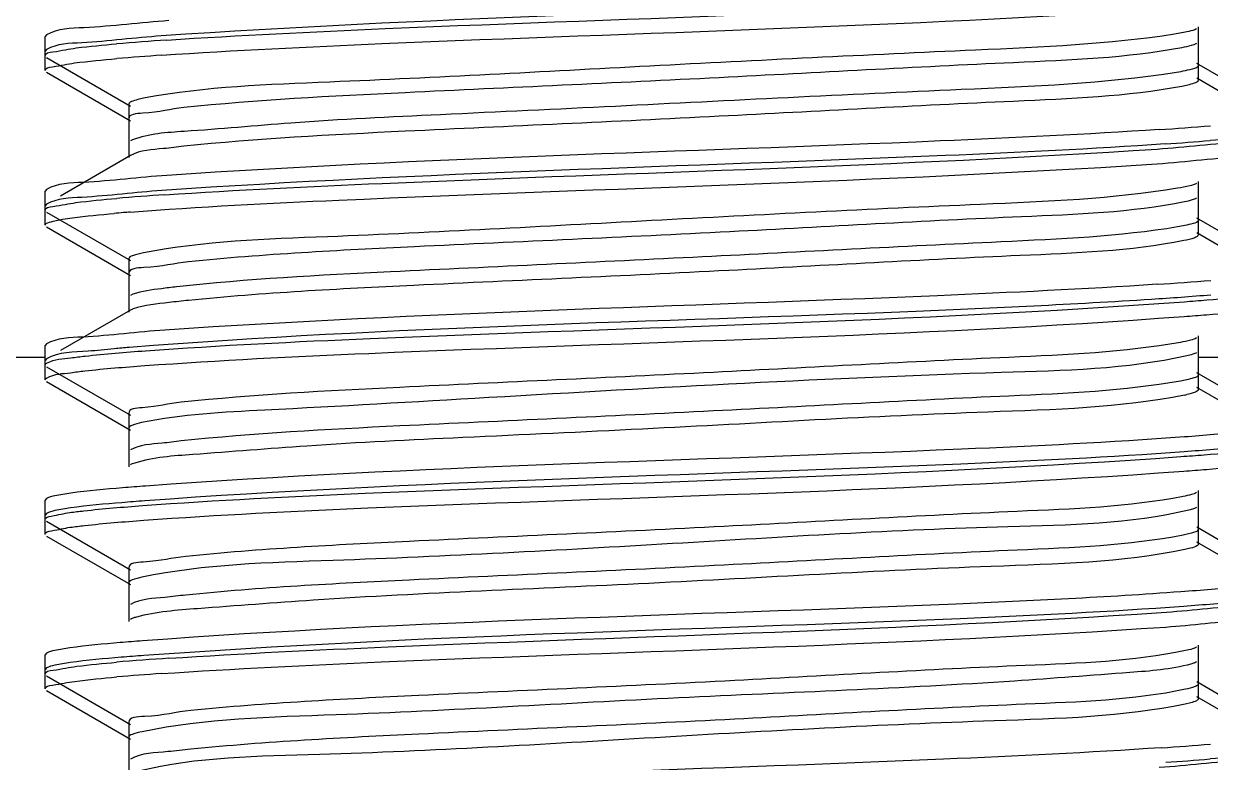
# Model space of a CAD drawing. Extents: x 27938 to 1042331, y -235042 to 1535213.
# Drawn here: x 701826.8 to 702009.5, y 770421.1 to 770534.8 of the extents above; entities that cross this region are included whole.
import ezdxf

# ---------------------------------------------------------------- set-up
doc = ezdxf.new("R2010")
doc.units = 0
doc.header["$LTSCALE"] = 1000
doc.header["$MEASUREMENT"] = 0

msp = doc.modelspace()

# ---------------------------------------------------------------- linework, layer by layer
at = {"linetype": 'Continuous'}
for p, q in [((702007.67, 770528.41), (702007.67, 770534.36)), ((701830.28, 770533.13), (701830.05, 770532.87)), ((701830.05, 770529.9), (701830.05, 770532.87)), ((701830.05, 770529.9), (701830.05, 770532.87)), ((701830.28, 770530.85), (701830.05, 770530.59)), ((701830.05, 770527.62), (701830.05, 770530.59)), ((701830.05, 770527.62), (701830.05, 770530.59)), ((702007.67, 770526.13), (702007.67, 770532.08)), ((701830.28, 770529.64), (701843.2, 770522.15)), ((702020.33, 770521.23), (702007.41, 770528.71)), ((701830.28, 770527.36), (701843.2, 770519.87)), ((702020.33, 770518.95), (702007.41, 770526.43)), ((701842.94, 770522.45), (701842.94, 770516.5)), ((701842.94, 770520.18), (701842.94, 770514.22)), ((701843.53, 770516.95), (701843.2, 770516.8)), ((701843.2, 770514.52), (701832.45, 770508.3)), ((702007.67, 770504.6), (702007.67, 770510.55)), ((701830.28, 770509.32), (701830.05, 770509.06)), ((701830.05, 770506.08), (701830.05, 770509.06)), ((701830.05, 770506.08), (701830.05, 770509.06)), ((701830.28, 770507.04), (701830.05, 770506.78)), ((701830.05, 770503.8), (701830.05, 770506.78)), ((701830.05, 770503.8), (701830.05, 770506.78)), ((702007.67, 770502.32), (702007.67, 770508.27)), ((701830.28, 770505.82), (701843.2, 770498.34)), ((702020.33, 770497.41), (702007.41, 770504.9)), ((701830.28, 770503.54), (701843.2, 770496.06)), ((702020.33, 770495.14), (702007.41, 770502.62)), ((701842.94, 770498.64), (701842.94, 770492.69)), ((701842.94, 770496.36), (701842.94, 770490.41)), ((701843.59, 770493.16), (701843.2, 770492.99)), ((701843.2, 770490.71), (701832.45, 770484.49)), ((701843.63, 770490.9), (701843.2, 770490.71)), ((702007.67, 770480.78), (702007.67, 770486.74)), ((701830.28, 770485.51), (701830.05, 770485.25)), ((701830.05, 770482.27), (701830.05, 770485.25)), ((701830.05, 770482.27), (701830.05, 770485.25)), ((701830.05, 770483.4), (701681.22, 770483.4)), ((701830.28, 770483.23), (701830.05, 770482.97)), ((701830.05, 770479.99), (701830.05, 770482.97)), ((701830.05, 770479.99), (701830.05, 770482.97)), ((702007.67, 770478.5), (702007.67, 770484.46)), ((702169.39, 770483.4), (702007.67, 770483.4)), ((701830.28, 770482.01), (701843.2, 770474.53)), ((702020.33, 770473.6), (702007.41, 770481.08)), ((701830.28, 770479.73), (701843.2, 770472.25)), ((702020.33, 770471.32), (702007.41, 770478.81)), ((701842.94, 770474.83), (701842.94, 770468.88)), ((701842.94, 770472.55), (701842.94, 770466.6)), ((702007.67, 770456.97), (702007.67, 770462.92)), ((701830.28, 770461.7), (701830.05, 770461.43)), ((701830.05, 770458.46), (701830.05, 770461.43)), ((701830.05, 770458.46), (701830.05, 770461.43)), ((701830.28, 770459.42), (701830.05, 770459.16)), ((701830.05, 770456.18), (701830.05, 770459.16)), ((701830.05, 770456.18), (701830.05, 770459.16)), ((702007.67, 770454.69), (702007.67, 770460.64)), ((701830.28, 770458.2), (701843.2, 770450.71)), ((701830.28, 770455.92), (701843.2, 770448.44)), ((702020.33, 770449.79), (702007.41, 770457.27)), ((702006.21, 770453.98), (702005.6, 770453.84)), ((702020.33, 770447.51), (702007.41, 770454.99)), ((701842.94, 770451.02), (701842.94, 770445.06)), ((701842.94, 770448.74), (701842.94, 770442.78)), ((702007.67, 770433.16), (702007.67, 770439.11)), ((701830.28, 770437.88), (701830.05, 770437.62)), ((701830.05, 770434.65), (701830.05, 770437.62)), ((701830.05, 770434.65), (701830.05, 770437.62)), ((701830.28, 770435.6), (701830.05, 770435.34)), ((702007.67, 770430.88), (702007.67, 770436.83)), ((701830.05, 770432.37), (701830.05, 770435.34)), ((701830.05, 770432.37), (701830.05, 770435.34)), ((701830.28, 770434.38), (701843.2, 770426.9)), ((701830.28, 770432.11), (701843.2, 770424.62)), ((702020.33, 770425.98), (702007.41, 770433.46)), ((702006.51, 770430.24), (702005.65, 770430.04)), ((702020.33, 770423.7), (702007.41, 770431.18)), ((701842.94, 770427.2), (701842.94, 770421.25)), ((701842.94, 770424.92), (701842.94, 770418.97))]:
    msp.add_line(p, q, dxfattribs=at)
for centre, radius, start, end in [((701876.47, 770110.15), 423.07, 93.7475, 94.7999), ((701875.41, 770121.33), 409.57, 93.8303, 94.8051), ((701973.94, 770943.16), 425.53, 273.7314, 274.8001), ((701975.2, 770925.05), 409.64, 273.8317, 274.8033), ((701876.04, 770091.74), 417.65, 93.7819, 94.8008), ((701865.56, 770218.33), 288.36, 94.6548, 94.9427), ((701869.81, 770166.29), 340.57, 94.4875, 94.6577), ((701973.56, 770924.26), 430.46, 273.7005, 274.7995), ((701866.96, 770180.88), 305.03, 94.5049, 94.936), ((702001.61, 770496.99), 19.75, 281.4586, 282.5217), ((701876.89, 770009.55), 428.44, 93.7138, 94.7991), ((701875.29, 770027.54), 408.11, 93.8416, 94.804), ((701974.37, 770842.54), 420.14, 273.7655, 274.8009), ((701975.29, 770828.6), 408.44, 273.8398, 274.8035)]:
    msp.add_arc(centre, radius, start, end, dxfattribs=at)
for points, knots in [([(702002.64, 770540.14), (701991.36, 770539.37), (701939.79, 770536.88), (701888.16, 770535.7), (701847.95, 770532.96)], [0, 0, 0, 0, 0.21912, 1, 1, 1, 1]), ([(701848.82, 770532.32), (701860.01, 770533.06), (701910.95, 770535.51), (701961.95, 770536.73), (702001.64, 770539.37)], [0, 0, 0, 0, 0.220054, 1, 1, 1, 1]), ([(701848.05, 770529.99), (701859.33, 770530.75), (701910.84, 770533.23), (701962.41, 770534.42), (702002.57, 770537.16)], [0, 0, 0, 0, 0.219245, 1, 1, 1, 1]), ([(701849.13, 770535.31), (701844.76, 770535.02), (701838.65, 770534.18), (701831.98, 770534.11), (701830.28, 770533.13)], [0, 0, 0, 0, 0.69136, 1, 1, 1, 1]), ([(702007.4, 770534.06), (702007.03, 770533.85), (702005.87, 770533.55), (702004.73, 770533.34), (702003.99, 770533.22)], [0, 0, 0, 0, 0.365324, 1, 1, 1, 1]), ([(701847.95, 770532.96), (701843.86, 770532.68), (701838.13, 770531.88), (701831.88, 770531.77), (701830.28, 770530.85)], [0, 0, 0, 0, 0.690221, 1, 1, 1, 1]), ([(702003.99, 770533.22), (701993.86, 770531.65), (701966.82, 770530.53), (701923.46, 770528.37), (701880.89, 770526), (701854.82, 770525.15), (701845.47, 770523.4)], [0, 0, 0, 0, 0.193633, 0.509715, 0.820379, 1, 1, 1, 1]), ([(701830.05, 770529.9), (701830.05, 770530.35), (701832.46, 770530.62), (701833.66, 770530.95), (701834.87, 770531.11)], [0, 0, 0, 0, 0.270794, 1, 1, 1, 1]), ([(702005.14, 770531.14), (701996.61, 770529.54), (701972.71, 770528.65), (701932.89, 770526.37), (701890.26, 770524.49), (701862.74, 770523.09), (701851.41, 770521.91)], [0, 0, 0, 0, 0.169059, 0.463606, 0.77817, 1, 1, 1, 1]), ([(702007.4, 770531.78), (702007.14, 770531.63), (702006.38, 770531.4), (702005.61, 770531.23), (702005.14, 770531.14)], [0, 0, 0, 0, 0.382192, 1, 1, 1, 1]), ([(701830.05, 770527.62), (701830.05, 770528.05), (701832.32, 770528.33), (701833.47, 770528.65), (701834.61, 770528.79)], [0, 0, 0, 0, 0.271623, 1, 1, 1, 1]), ([(702003.99, 770527.27), (701993.14, 770525.58), (701964.32, 770524.5), (701926.65, 770522.51), (701892.26, 770520.88), (701870.06, 770519.85), (701854.38, 770518.36), (701846.04, 770517.92), (701843.53, 770516.95)], [0, 0, 0, 0, 0.204799, 0.536352, 0.704101, 0.847377, 0.949834, 1, 1, 1, 1]), ([(702007.67, 770528.41), (702007.66, 770528.05), (702005.9, 770527.66), (702004.91, 770527.42), (702003.99, 770527.27)], [0, 0, 0, 0, 0.279151, 1, 1, 1, 1]), ([(702005.14, 770525.19), (701996.61, 770523.59), (701972.71, 770522.7), (701932.89, 770520.42), (701890.26, 770518.54), (701862.74, 770517.14), (701851.41, 770515.96)], [0, 0, 0, 0, 0.169059, 0.463606, 0.77817, 1, 1, 1, 1]), ([(702007.66, 770526.13), (702007.66, 770525.87), (702006.5, 770525.47), (702005.78, 770525.31), (702005.14, 770525.19)], [0, 0, 0, 0, 0.288579, 1, 1, 1, 1]), ([(701845.47, 770523.4), (701844.83, 770523.28), (701844.11, 770523.11), (701842.94, 770522.72), (701842.94, 770522.45)], [0, 0, 0, 0, 0.711978, 1, 1, 1, 1]), ([(701851.41, 770521.91), (701849.3, 770521.69), (701847.29, 770521.06), (701842.94, 770520.95), (701842.94, 770520.18)], [0, 0, 0, 0, 0.733874, 1, 1, 1, 1]), ([(702001.64, 770518.54), (701990.41, 770517.79), (701939.48, 770515.35), (701888.48, 770514.13), (701848.82, 770511.48)], [0, 0, 0, 0, 0.220558, 1, 1, 1, 1]), ([(702001.34, 770515.54), (702005.74, 770515.83), (702011.9, 770516.68), (702018.62, 770516.75), (702020.33, 770517.73)], [0, 0, 0, 0, 0.69148, 1, 1, 1, 1]), ([(701851.41, 770515.96), (701850.38, 770515.85), (701847.66, 770515.45), (701844.71, 770515.4), (701843.2, 770514.52)], [0, 0, 0, 0, 0.374179, 1, 1, 1, 1]), ([(702002.57, 770516.32), (701991.3, 770515.55), (701939.79, 770513.07), (701888.22, 770511.88), (701848.05, 770509.15)], [0, 0, 0, 0, 0.219186, 1, 1, 1, 1]), ([(701848.5, 770508.48), (701859.64, 770509.23), (701910.59, 770511.68), (701961.59, 770512.91), (702001.34, 770515.54)], [0, 0, 0, 0, 0.219018, 1, 1, 1, 1]), ([(702000.44, 770513.2), (702005.06, 770513.5), (702011.5, 770514.39), (702018.54, 770514.43), (702020.33, 770515.45)], [0, 0, 0, 0, 0.692236, 1, 1, 1, 1]), ([(701843.16, 770505.82), (701853.86, 770506.66), (701906.29, 770509.26), (701958.78, 770510.51), (702000.44, 770513.2)], [0, 0, 0, 0, 0.204514, 1, 1, 1, 1]), ([(701848.82, 770511.48), (701844.52, 770511.19), (701838.51, 770510.36), (701831.95, 770510.28), (701830.28, 770509.32)], [0, 0, 0, 0, 0.691063, 1, 1, 1, 1]), ([(701848.05, 770509.15), (701843.93, 770508.87), (701838.17, 770508.07), (701831.88, 770507.96), (701830.28, 770507.04)], [0, 0, 0, 0, 0.690332, 1, 1, 1, 1]), ([(702004.46, 770509.49), (701994.45, 770507.82), (701967.32, 770506.79), (701923.7, 770504.57), (701880.8, 770502.14), (701854.52, 770501.37), (701845.21, 770499.53)], [0, 0, 0, 0, 0.190819, 0.5086, 0.821571, 1, 1, 1, 1]), ([(702007.4, 770510.25), (702007.08, 770510.06), (702006.08, 770509.79), (702005.09, 770509.59), (702004.46, 770509.49)], [0, 0, 0, 0, 0.371353, 1, 1, 1, 1]), ([(701830.05, 770506.08), (701830.05, 770506.53), (701832.42, 770506.81), (701833.61, 770507.13), (701834.8, 770507.28)], [0, 0, 0, 0, 0.27103, 1, 1, 1, 1]), ([(702005.53, 770507.4), (701997.3, 770505.73), (701973.79, 770504.96), (701934.34, 770502.59), (701891.54, 770500.76), (701863.73, 770499.33), (701852.16, 770498.17)], [0, 0, 0, 0, 0.163938, 0.456535, 0.773032, 1, 1, 1, 1]), ([(702007.4, 770507.97), (702007.18, 770507.84), (702006.55, 770507.63), (702005.92, 770507.48), (702005.53, 770507.4)], [0, 0, 0, 0, 0.390278, 1, 1, 1, 1]), ([(701832.76, 770504.71), (701833.26, 770504.79), (701835.9, 770505.18), (701838.56, 770505.43), (701840.71, 770505.61)], [0, 0, 0, 0, 0.190856, 1, 1, 1, 1]), ([(701830.05, 770503.8), (701830.05, 770504.08), (701831.33, 770504.42), (701832.07, 770504.59), (701832.76, 770504.71)], [0, 0, 0, 0, 0.282056, 1, 1, 1, 1]), ([(702004.46, 770503.53), (701995.48, 770502.04), (701970.99, 770501.01), (701930.62, 770498.82), (701888.29, 770496.89), (701861.25, 770495.52), (701850.31, 770494.3)], [0, 0, 0, 0, 0.176994, 0.474556, 0.786113, 1, 1, 1, 1]), ([(702007.67, 770504.6), (702007.66, 770504.27), (702006.15, 770503.88), (702005.27, 770503.67), (702004.46, 770503.53)], [0, 0, 0, 0, 0.282326, 1, 1, 1, 1]), ([(702005.43, 770501.43), (701997.16, 770499.78), (701973.62, 770498.98), (701934.17, 770496.64), (701891.44, 770494.8), (701863.7, 770493.38), (701852.16, 770492.22)], [0, 0, 0, 0, 0.164905, 0.457517, 0.773479, 1, 1, 1, 1]), ([(702007.66, 770502.32), (702007.66, 770502.08), (702006.66, 770501.69), (702006, 770501.54), (702005.43, 770501.43)], [0, 0, 0, 0, 0.292289, 1, 1, 1, 1]), ([(701845.21, 770499.53), (701844.64, 770499.42), (701843.97, 770499.27), (701842.94, 770498.88), (701842.94, 770498.64)], [0, 0, 0, 0, 0.708966, 1, 1, 1, 1]), ([(701852.16, 770498.17), (701849.86, 770497.94), (701847.69, 770497.24), (701842.94, 770497.2), (701842.94, 770496.36)], [0, 0, 0, 0, 0.733597, 1, 1, 1, 1]), ([(701850.31, 770494.3), (701849.53, 770494.22), (701847.28, 770493.92), (701844.99, 770493.68), (701843.59, 770493.16)], [0, 0, 0, 0, 0.346189, 1, 1, 1, 1]), ([(702001.34, 770494.7), (701990.06, 770493.96), (701939.11, 770491.52), (701888.11, 770490.31), (701848.5, 770487.65)], [0, 0, 0, 0, 0.221566, 1, 1, 1, 1]), ([(702000.44, 770492.37), (701988.38, 770491.59), (701935.9, 770489.08), (701883.32, 770488.15), (701843, 770484.97)], [0, 0, 0, 0, 0.230084, 1, 1, 1, 1]), ([(701852.16, 770492.22), (701851.16, 770492.12), (701848.31, 770491.78), (701845.4, 770491.53), (701843.63, 770490.9)], [0, 0, 0, 0, 0.349753, 1, 1, 1, 1]), ([(702005.51, 770492.02), (702006.66, 770492.1), (702010.41, 770492.4), (702014.15, 770492.73), (702016.72, 770493.1)], [0, 0, 0, 0, 0.307531, 1, 1, 1, 1]), ([(701845.53, 770484.46), (701857.04, 770485.3), (701910.37, 770487.9), (701963.78, 770488.94), (702005.51, 770492.02)], [0, 0, 0, 0, 0.216266, 1, 1, 1, 1]), ([(702005.47, 770489.74), (702006.63, 770489.82), (702010.38, 770490.12), (702014.13, 770490.45), (702016.71, 770490.82)], [0, 0, 0, 0, 0.307522, 1, 1, 1, 1]), ([(701845.4, 770482.17), (701856.9, 770483.01), (701910.26, 770485.61), (701963.7, 770486.66), (702005.47, 770489.74)], [0, 0, 0, 0, 0.215878, 1, 1, 1, 1]), ([(701848.5, 770487.65), (701844.28, 770487.36), (701838.37, 770486.54), (701831.92, 770486.45), (701830.28, 770485.51)], [0, 0, 0, 0, 0.690751, 1, 1, 1, 1]), ([(701840.71, 770484.78), (701839.37, 770484.66), (701835.93, 770484.2), (701832.16, 770484.32), (701830.28, 770483.23)], [0, 0, 0, 0, 0.38257, 1, 1, 1, 1]), ([(702004.9, 770485.75), (701996.21, 770484.19), (701972.1, 770483.25), (701932.08, 770481), (701889.55, 770479.1), (701862.2, 770477.71), (701851.01, 770476.52)], [0, 0, 0, 0, 0.171902, 0.467529, 0.781017, 1, 1, 1, 1]), ([(702007.4, 770486.43), (702007.12, 770486.27), (702006.28, 770486.02), (702005.43, 770485.85), (702004.9, 770485.75)], [0, 0, 0, 0, 0.37809, 1, 1, 1, 1]), ([(701830.05, 770482.27), (701830.05, 770482.39), (701831.47, 770483.28), (701832.76, 770483.19), (701834.02, 770483.37)], [0, 0, 0, 0, 0.088842, 1, 1, 1, 1]), ([(701834.02, 770483.37), (701834.75, 770483.47), (701838.58, 770483.93), (701842.42, 770484.24), (701845.53, 770484.46)], [0, 0, 0, 0, 0.19158, 1, 1, 1, 1]), ([(702005.89, 770483.67), (701996.57, 770481.59), (701960.39, 770480.83), (701913.18, 770478.11), (701869.09, 770475.53), (701851.15, 770474.69), (701844.93, 770473.39)], [0, 0, 0, 0, 0.17752, 0.667782, 0.88196, 1, 1, 1, 1]), ([(702007.4, 770484.16), (702007.22, 770484.05), (702006.71, 770483.87), (702006.2, 770483.74), (702005.89, 770483.67)], [0, 0, 0, 0, 0.399432, 1, 1, 1, 1]), ([(701830.05, 770479.99), (701830.05, 770480.11), (701831.45, 770481), (701832.74, 770480.91), (701833.99, 770481.08)], [0, 0, 0, 0, 0.089015, 1, 1, 1, 1]), ([(701833.99, 770481.08), (701834.71, 770481.19), (701838.5, 770481.65), (701842.32, 770481.95), (701845.4, 770482.17)], [0, 0, 0, 0, 0.191545, 1, 1, 1, 1]), ([(702004.9, 770479.8), (701996.21, 770478.24), (701972.1, 770477.29), (701932.08, 770475.05), (701889.55, 770473.15), (701862.2, 770471.76), (701851.01, 770470.57)], [0, 0, 0, 0, 0.171902, 0.467529, 0.781017, 1, 1, 1, 1]), ([(702007.66, 770480.78), (702007.66, 770480.5), (702006.38, 770480.1), (702005.6, 770479.92), (702004.9, 770479.8)], [0, 0, 0, 0, 0.286129, 1, 1, 1, 1]), ([(702005.53, 770477.64), (701995.6, 770475.62), (701967.54, 770474.98), (701930.58, 770472.73), (701895.61, 770471.16), (701872.49, 770470.05), (701855.72, 770468.65), (701846.75, 770468.06), (701843.86, 770467.16)], [0, 0, 0, 0, 0.187537, 0.516126, 0.6871, 0.835564, 0.944057, 1, 1, 1, 1]), ([(702007.66, 770478.5), (702007.66, 770478.31), (702006.89, 770477.94), (702006.34, 770477.81), (702005.89, 770477.71)], [0, 0, 0, 0, 0.300005, 1, 1, 1, 1]), ([(701851.01, 770476.52), (701848.99, 770476.31), (701847.07, 770475.71), (701842.94, 770475.57), (701842.94, 770474.83)], [0, 0, 0, 0, 0.733399, 1, 1, 1, 1]), ([(701844.93, 770473.39), (701844.43, 770473.28), (701843.83, 770473.14), (701842.94, 770472.77), (701842.95, 770472.55)], [0, 0, 0, 0, 0.704879, 1, 1, 1, 1]), ([(702016.72, 770472.26), (702016.01, 770472.16), (702012.28, 770471.7), (702008.54, 770471.41), (702005.51, 770471.18)], [0, 0, 0, 0, 0.191299, 1, 1, 1, 1]), ([(701851.01, 770470.57), (701850.03, 770470.46), (701847.44, 770470.08), (701844.64, 770470.01), (701843.2, 770469.18)], [0, 0, 0, 0, 0.373077, 1, 1, 1, 1]), ([(702005.51, 770471.18), (701994.09, 770470.34), (701940.75, 770467.74), (701887.35, 770466.67), (701845.53, 770463.63)], [0, 0, 0, 0, 0.214619, 1, 1, 1, 1]), ([(702005.47, 770468.9), (701994.03, 770468.06), (701940.67, 770465.45), (701887.23, 770464.39), (701845.4, 770461.34)], [0, 0, 0, 0, 0.214875, 1, 1, 1, 1]), ([(702004.99, 770468.17), (702006.18, 770468.25), (702010.04, 770468.55), (702013.91, 770468.89), (702016.58, 770469.26)], [0, 0, 0, 0, 0.307277, 1, 1, 1, 1]), ([(702016.71, 770469.98), (702016, 770469.88), (702012.26, 770469.42), (702008.51, 770469.12), (702005.47, 770468.9)], [0, 0, 0, 0, 0.191309, 1, 1, 1, 1]), ([(701843.86, 770467.16), (701843.74, 770467.12), (701843.51, 770467.05), (701843.29, 770466.95), (701843.2, 770466.9)], [0, 0, 0, 0, 0.565784, 1, 1, 1, 1]), ([(701845.07, 770460.61), (701856.48, 770461.46), (701909.79, 770464.06), (701963.18, 770465.13), (702004.99, 770468.17)], [0, 0, 0, 0, 0.214433, 1, 1, 1, 1]), ([(702005.43, 770465.92), (702006.58, 770466.01), (702010.35, 770466.3), (702014.11, 770466.64), (702016.7, 770467)], [0, 0, 0, 0, 0.307507, 1, 1, 1, 1]), ([(701845.27, 770458.35), (701856.76, 770459.19), (701910.14, 770461.8), (701963.61, 770462.84), (702005.43, 770465.92)], [0, 0, 0, 0, 0.215487, 1, 1, 1, 1]), ([(701845.53, 770463.63), (701844.35, 770463.54), (701840.5, 770463.24), (701836.66, 770462.9), (701834.02, 770462.53)], [0, 0, 0, 0, 0.307204, 1, 1, 1, 1]), ([(701834.02, 770462.53), (701833.2, 770462.42), (701831.95, 770462.2), (701830.68, 770461.92), (701830.28, 770461.7)], [0, 0, 0, 0, 0.644191, 1, 1, 1, 1]), ([(701845.4, 770461.34), (701844.23, 770461.25), (701840.42, 770460.95), (701836.61, 770460.62), (701833.99, 770460.25)], [0, 0, 0, 0, 0.307253, 1, 1, 1, 1]), ([(702005.31, 770462.01), (701996.92, 770460.39), (701973.19, 770459.55), (701933.53, 770457.23), (701890.82, 770455.37), (701863.17, 770453.95), (701851.74, 770452.78)], [0, 0, 0, 0, 0.166793, 0.460477, 0.775901, 1, 1, 1, 1]), ([(702007.4, 770462.62), (702007.16, 770462.48), (702006.46, 770462.26), (702005.75, 770462.1), (702005.31, 770462.01)], [0, 0, 0, 0, 0.385626, 1, 1, 1, 1]), ([(701830.05, 770458.46), (701830.05, 770458.83), (701831.93, 770459.15), (701832.92, 770459.4), (701833.88, 770459.54)], [0, 0, 0, 0, 0.274668, 1, 1, 1, 1]), ([(701833.99, 770460.25), (701833.18, 770460.14), (701831.94, 770459.92), (701830.67, 770459.64), (701830.28, 770459.42)], [0, 0, 0, 0, 0.643834, 1, 1, 1, 1]), ([(701833.88, 770459.54), (701834.59, 770459.64), (701838.31, 770460.09), (701842.05, 770460.39), (701845.07, 770460.61)], [0, 0, 0, 0, 0.191269, 1, 1, 1, 1]), ([(702006.21, 770459.93), (701997.15, 770457.7), (701970.3, 770457.44), (701926.5, 770454.67), (701882.09, 770452.23), (701854.61, 770451.59), (701844.96, 770449.58)], [0, 0, 0, 0, 0.173176, 0.493211, 0.817077, 1, 1, 1, 1]), ([(702007.4, 770460.34), (702007.25, 770460.26), (702006.86, 770460.1), (702006.45, 770459.99), (702006.21, 770459.93)], [0, 0, 0, 0, 0.409846, 1, 1, 1, 1]), ([(701833.94, 770457.27), (701834.66, 770457.37), (701838.43, 770457.83), (701842.21, 770458.13), (701845.27, 770458.35)], [0, 0, 0, 0, 0.191422, 1, 1, 1, 1]), ([(701830.05, 770456.18), (701830.05, 770456.55), (701831.96, 770456.87), (701832.97, 770457.13), (701833.94, 770457.27)], [0, 0, 0, 0, 0.274365, 1, 1, 1, 1]), ([(702005.31, 770456.06), (701996.92, 770454.43), (701973.19, 770453.59), (701933.53, 770451.27), (701890.82, 770449.41), (701863.17, 770448), (701851.74, 770446.83)], [0, 0, 0, 0, 0.166793, 0.460477, 0.775901, 1, 1, 1, 1]), ([(702007.66, 770456.97), (702007.66, 770456.72), (702006.59, 770456.33), (702005.91, 770456.18), (702005.31, 770456.06)], [0, 0, 0, 0, 0.290766, 1, 1, 1, 1]), ([(702005.6, 770453.84), (701995.83, 770451.82), (701968.07, 770451.22), (701923.45, 770448.41), (701882.59, 770446.97), (701856.36, 770444.93), (701847.19, 770444.26), (701844.13, 770443.43)], [0, 0, 0, 0, 0.184985, 0.511081, 0.830893, 0.941203, 1, 1, 1, 1]), ([(702007.66, 770454.69), (702007.66, 770454.52), (702007.05, 770454.18), (702006.58, 770454.07), (702006.21, 770453.98)], [0, 0, 0, 0, 0.307791, 1, 1, 1, 1]), ([(701851.74, 770452.78), (701849.54, 770452.56), (701847.47, 770451.9), (701842.94, 770451.82), (701842.94, 770451.02)], [0, 0, 0, 0, 0.734217, 1, 1, 1, 1]), ([(701844.96, 770449.58), (701844.45, 770449.47), (701843.84, 770449.33), (701842.95, 770448.96), (701842.95, 770448.74)], [0, 0, 0, 0, 0.705094, 1, 1, 1, 1]), ([(702016.58, 770448.43), (702015.84, 770448.33), (702011.99, 770447.86), (702008.12, 770447.56), (702004.99, 770447.33)], [0, 0, 0, 0, 0.191493, 1, 1, 1, 1]), ([(701851.74, 770446.83), (701850.66, 770446.72), (701847.84, 770446.31), (701844.76, 770446.27), (701843.2, 770445.36)], [0, 0, 0, 0, 0.375015, 1, 1, 1, 1]), ([(702004.99, 770447.33), (701993.46, 770446.49), (701940.15, 770443.9), (701886.77, 770442.86), (701845.07, 770439.78)], [0, 0, 0, 0, 0.21655, 1, 1, 1, 1]), ([(702005.43, 770445.08), (701993.96, 770444.24), (701940.57, 770441.64), (701887.1, 770440.58), (701845.27, 770437.51)], [0, 0, 0, 0, 0.215154, 1, 1, 1, 1]), ([(702001.96, 770444.14), (702006.22, 770444.43), (702012.17, 770445.25), (702018.67, 770445.34), (702020.33, 770446.29)], [0, 0, 0, 0, 0.690888, 1, 1, 1, 1]), ([(702016.7, 770446.17), (702015.98, 770446.07), (702012.24, 770445.61), (702008.47, 770445.31), (702005.43, 770445.08)], [0, 0, 0, 0, 0.191315, 1, 1, 1, 1]), ([(701844.13, 770443.43), (701843.94, 770443.38), (701843.63, 770443.28), (701843.32, 770443.16), (701843.2, 770443.09)], [0, 0, 0, 0, 0.579307, 1, 1, 1, 1]), ([(701849.14, 770437.09), (701860.39, 770437.83), (701911.33, 770440.27), (701962.33, 770441.49), (702001.96, 770444.14)], [0, 0, 0, 0, 0.221116, 1, 1, 1, 1]), ([(702002.65, 770441.91), (702006.74, 770442.19), (702012.48, 770442.98), (702018.73, 770443.1), (702020.33, 770444.01)], [0, 0, 0, 0, 0.690218, 1, 1, 1, 1]), ([(701847.95, 770434.73), (701859.23, 770435.5), (701910.8, 770437.98), (701962.43, 770439.17), (702002.65, 770441.91)], [0, 0, 0, 0, 0.219072, 1, 1, 1, 1]), ([(701845.07, 770439.78), (701843.92, 770439.69), (701840.18, 770439.4), (701836.45, 770439.06), (701833.88, 770438.7)], [0, 0, 0, 0, 0.307563, 1, 1, 1, 1]), ([(701833.88, 770438.7), (701833.1, 770438.59), (701831.89, 770438.38), (701830.66, 770438.1), (701830.28, 770437.88)], [0, 0, 0, 0, 0.642717, 1, 1, 1, 1]), ([(701845.27, 770437.51), (701844.11, 770437.43), (701840.33, 770437.13), (701836.54, 770436.8), (701833.94, 770436.43)], [0, 0, 0, 0, 0.30739, 1, 1, 1, 1]), ([(702005.69, 770438.28), (701997.6, 770436.57), (701974.26, 770435.86), (701934.99, 770433.45), (701892.11, 770431.63), (701864.17, 770430.2), (701852.5, 770429.05)], [0, 0, 0, 0, 0.161662, 0.453393, 0.770761, 1, 1, 1, 1]), ([(702007.4, 770438.81), (702007.2, 770438.69), (702006.63, 770438.49), (702006.05, 770438.35), (702005.69, 770438.28)], [0, 0, 0, 0, 0.394192, 1, 1, 1, 1]), ([(701830.05, 770434.65), (701830.05, 770435.1), (701832.49, 770435.37), (701833.71, 770435.71), (701834.93, 770435.86)], [0, 0, 0, 0, 0.270591, 1, 1, 1, 1]), ([(701833.94, 770436.43), (701833.14, 770436.32), (701831.92, 770436.1), (701830.67, 770435.83), (701830.28, 770435.6)], [0, 0, 0, 0, 0.643387, 1, 1, 1, 1]), ([(702006.51, 770436.19), (702003.46, 770435.36), (701994.31, 770434.7), (701968.1, 770432.64), (701927.23, 770431.21), (701882.58, 770428.4), (701854.8, 770427.8), (701845.01, 770425.78)], [0, 0, 0, 0, 0.058552, 0.168707, 0.488491, 0.814803, 1, 1, 1, 1]), ([(702007.4, 770436.53), (702007.29, 770436.46), (702006.99, 770436.34), (702006.68, 770436.24), (702006.51, 770436.19)], [0, 0, 0, 0, 0.421757, 1, 1, 1, 1]), ([(701830.05, 770432.37), (701830.05, 770432.8), (701832.32, 770433.08), (701833.47, 770433.4), (701834.62, 770433.54)], [0, 0, 0, 0, 0.271621, 1, 1, 1, 1]), ([(702005.69, 770432.32), (701997.6, 770430.61), (701974.26, 770429.9), (701934.99, 770427.5), (701892.11, 770425.68), (701864.17, 770424.24), (701852.5, 770423.09)], [0, 0, 0, 0, 0.161662, 0.453393, 0.770761, 1, 1, 1, 1]), ([(702007.66, 770433.16), (702007.66, 770432.94), (702006.79, 770432.57), (702006.19, 770432.43), (702005.69, 770432.32)], [0, 0, 0, 0, 0.296339, 1, 1, 1, 1]), ([(702005.65, 770430.04), (701996.02, 770428.02), (701968.56, 770427.39), (701924.18, 770424.94), (701880.37, 770422.19), (701853.51, 770421.91), (701844.42, 770419.69)], [0, 0, 0, 0, 0.182739, 0.506392, 0.826439, 1, 1, 1, 1]), ([(702007.66, 770430.88), (702007.66, 770430.73), (702007.2, 770430.43), (702006.8, 770430.32), (702006.51, 770430.24)], [0, 0, 0, 0, 0.317499, 1, 1, 1, 1]), ([(701852.5, 770429.05), (701850.11, 770428.81), (701847.88, 770428.08), (701842.94, 770428.07), (701842.95, 770427.2)], [0, 0, 0, 0, 0.73489, 1, 1, 1, 1]), ([(701845.01, 770425.78), (701844.49, 770425.67), (701843.87, 770425.53), (701842.95, 770425.15), (701842.95, 770424.92)], [0, 0, 0, 0, 0.705716, 1, 1, 1, 1]), ([(701852.5, 770423.09), (701851.32, 770422.98), (701848.25, 770422.54), (701844.9, 770422.54), (701843.2, 770421.55)], [0, 0, 0, 0, 0.376776, 1, 1, 1, 1]), ([(702001.96, 770423.31), (701990.79, 770422.56), (701939.85, 770420.11), (701888.86, 770418.88), (701849.14, 770416.25)], [0, 0, 0, 0, 0.219496, 1, 1, 1, 1]), ([(702001.65, 770420.31), (702005.98, 770420.6), (702012.03, 770421.44), (702018.65, 770421.51), (702020.33, 770422.48)], [0, 0, 0, 0, 0.691188, 1, 1, 1, 1])]:
    msp.add_open_spline(points, degree=3, knots=knots, dxfattribs=at)
for points in [[(701834.87, 770531.11), (701836.93, 770531.37), (701839, 770531.56), (701841.07, 770531.74)], [(701834.61, 770528.79), (701836.77, 770529.08), (701838.93, 770529.28), (701841.1, 770529.46)], [(702015.96, 770517.51), (702013.81, 770517.23), (702011.66, 770517.03), (702009.5, 770516.84)], [(701834.8, 770507.28), (701836.89, 770507.55), (701838.99, 770507.75), (701841.09, 770507.93)], [(702009.59, 770493.04), (702006.55, 770492.78), (702003.5, 770492.56), (702000.44, 770492.37)], [(701834.93, 770435.86), (701836.97, 770436.12), (701839.01, 770436.31), (701841.05, 770436.48)], [(701834.62, 770433.54), (701836.78, 770433.83), (701838.94, 770434.03), (701841.11, 770434.21)], [(702015.98, 770422.26), (702013.82, 770421.98), (702011.66, 770421.78), (702009.5, 770421.59)]]:
    msp.add_open_spline(points, degree=3, dxfattribs=at)

doc.saveas('drawing.dxf')
